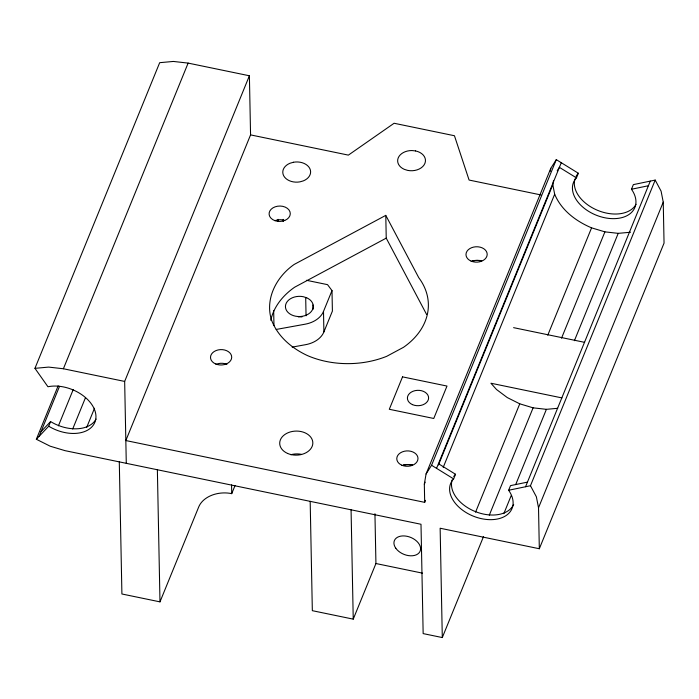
<?xml version="1.0" encoding="UTF-8"?>
<svg xmlns="http://www.w3.org/2000/svg" width="699" height="699" viewBox="0 0 699 699"><rect width="100%" height="100%" fill="white"/><g stroke="black" fill="none" stroke-linecap="round" stroke-linejoin="round"><path stroke-width="1.05" d="M36.348 439.26L48.712 426.198A33.141 21.739 22.2 0 0 95.955 416.324A33.141 21.739 22.2 0 0 47.934 386.748L34.95 368.338L159.687 62.683L173.378 61.442L188.127 63.102L249.394 75.772L250.565 134.89L125.829 440.545L424.686 502.345L424.328 484.171L426.067 473.974L550.786 168.337L556.299 159.643L578.353 173.247L576.457 177.878A33.141 21.739 22.2 0 0 604.635 217.73A33.141 21.739 22.2 0 0 631.468 189.254L633.355 184.623L655.19 180.089L661.088 191.142L663.246 202.142L664.05 243.112L539.322 548.741L440.143 528.234L442.301 637.558L423.157 633.6L420.999 524.267L65.007 450.654L50.206 446.207L36.348 439.26L58.166 385.804M550.27 171.395L550.786 168.337M438.448 464.957L552.813 184.711L553.538 180.473M34.95 368.338L48.642 367.097L63.391 368.757L188.127 63.102M39.135 436.307L59.537 386.311M48.712 426.198L50.599 421.567A33.141 21.739 22.2 0 0 96.086 419.085M58.428 425.822L73.238 389.526M72.696 428.994L85.435 397.775M86.693 427.395L94.514 408.242M126.283 463.323L124.658 381.427L249.394 75.772M119.293 461.882L121.906 593.984L159.984 601.865L198.726 506.924A26.536 19.275 -1.1 0 1 231.727 493.643L235.013 485.604M292.147 347.123L305.62 344.677A25.181 18.288 -1.1 0 0 323.899 331.92L323.497 311.422L331.999 290.592L327.534 284.65L306.45 280.29M323.899 331.92L332.401 311.09L331.999 290.592M310.181 501.349L312.339 610.681L353.24 619.139L375.931 563.525L374.944 513.73M426.067 473.974L431.571 465.272L556.299 159.643M424.328 484.171L425.149 482.153M527.448 482.118L510.523 485.63L508.636 490.261A33.141 21.739 22.2 0 1 481.803 518.737A33.141 21.739 22.2 0 1 453.625 478.885L436.56 468.347L561.288 162.71M424.686 502.345L425.508 500.327M443.192 467.413L554.674 194.226L552.813 184.711M453.625 478.885L455.512 474.254L438.448 463.717M475.547 512.184L519.759 403.821L533.101 407.832L546.4 409.334L557.706 408.303M547.763 335.205L591.572 227.848L604.915 231.858L618.213 233.352L630.55 232.234M489.291 515.189L533.101 407.832M561.515 338.211L604.915 231.858M442.301 637.558L483.472 536.683M503.813 513.678L511.187 495.617M515.687 484.582L546.4 409.334M574.395 340.71L618.213 233.352M508.636 490.261L525.561 486.749L650.288 181.111M539.322 548.741L538.518 507.78L536.369 496.779L530.462 485.726L655.19 180.089M538.518 507.78L663.246 202.142M557.19 170.818L559.392 167.341L576.457 177.878M41.023 431.676L50.599 421.567M385.787 215.371L294.183 264.44C276.603 276.621 264.781 298.613 271.5 320.011C277.73 336.49 291.614 348.137 307.219 355.476A79.529 57.755 -1.1 0 0 386.713 356.315L403.515 347.307A79.529 57.755 -1.1 0 0 418.78 277.721L385.787 215.371L386.232 238.141L426.643 314.515M386.232 238.141L294.628 287.219A79.529 57.755 -1.1 0 0 270.766 320.282M525.561 486.749L530.462 485.726M631.468 189.254L648.392 185.742M276.201 329.447L305.218 324.179A25.181 18.288 -1.1 0 0 323.497 311.422M250.565 134.89L348.382 155.117L394.096 123.26L454.446 135.737L469.09 180.054L540.965 194.942M513.59 327.656L584.626 342.344M561.944 397.914L490.908 383.227L496.508 389.5L507.282 397.574L519.759 403.821M63.391 368.757L124.658 381.427M375.931 563.525L422.546 573.163M591.572 227.848C575.985 221.233 561.332 210.277 554.674 194.226M431.571 465.272L436.56 468.347M351.073 509.807L353.24 619.139M313.03 304.93L313.117 309.246M305.69 297.459L306.057 315.799M283.2 219.364L283.244 221.531M278.097 219.372L278.141 221.539M273.667 310.426L273.964 325.559M231.561 484.905L231.727 493.643M157.371 469.754L159.984 601.865M274.952 220.666A10.607 7.698 -1.1 0 0 288.722 217.686L289.849 215.834A10.607 7.698 -1.1 0 0 285.244 207.122L282.711 206.327A10.607 7.698 -1.1 0 0 269.831 210.993A10.607 7.698 -1.1 0 0 274.952 220.666A10.607 7.698 -1.1 0 1 284.703 220.473M216.323 364.24A10.607 7.698 -1.1 0 1 226.922 364.354M471.816 261.391A10.607 7.698 -1.1 0 1 481.611 261.181M472.638 260.727A23.198 16.846 -1.1 0 1 481.698 260.683M298.324 316.9A13.919 10.109 -1.1 0 1 301.951 316.935M403.402 464.94A23.198 16.846 -1.1 0 1 412.462 464.887M290.801 454.743A16.566 12.032 -1.1 0 1 301.444 454.35M636.081 204.283A33.141 21.739 22.2 0 1 597.619 210.355A33.141 21.739 22.2 0 1 574.98 178.979M576.081 176.366A33.141 21.739 22.2 0 1 578.353 173.247M513.669 504.433A33.141 21.739 22.2 0 1 475.46 511.633A33.141 21.739 22.2 0 1 452.139 479.977M453.73 476.543A33.141 21.739 22.2 0 1 455.512 474.254M402.607 465.534A10.607 7.698 -1.1 0 1 412.401 465.324M402.528 376.866L389.299 409.282L433.764 418.474L446.993 386.058L402.528 376.866M293.466 162.255L290.076 163.225A13.919 10.109 -1.1 0 0 283.698 175.79A13.919 10.109 -1.1 0 0 299.932 181.854L303.322 180.884A13.919 10.109 -1.1 0 0 309.701 168.319A13.919 10.109 -1.1 0 0 293.466 162.255M415.529 150.923L411.938 150.547A13.919 10.109 -1.1 0 0 398.22 157.895A13.919 10.109 -1.1 0 0 404.275 169.333L407.587 170.373A13.919 10.109 -1.1 0 0 424.896 163.409A13.919 10.109 -1.1 0 0 415.529 150.923M306.643 297.765L303.322 296.717A13.919 10.109 -1.1 0 0 285.716 304.537A13.919 10.109 -1.1 0 0 297.765 316.498A13.919 10.109 -1.1 0 0 313.266 306.59L312.89 303.969A13.919 10.109 -1.1 0 0 306.643 297.765M471.047 261.068A10.607 7.698 -1.1 0 0 487.194 254.558A10.607 7.698 -1.1 0 0 471.545 247.726A10.607 7.698 -1.1 0 0 471.047 261.068M215.554 363.908A10.607 7.698 -1.1 0 0 231.701 357.407A10.607 7.698 -1.1 0 0 216.052 350.575A10.607 7.698 -1.1 0 0 215.554 363.908M395.809 548.261A13.919 9.131 22.2 0 0 418.911 553.031A13.919 9.131 22.2 0 0 407.08 536.299A13.919 9.131 22.2 0 0 395.809 548.261M287.595 453.441A16.566 12.032 -1.1 0 0 312.829 443.288A16.566 12.032 -1.1 0 0 288.381 432.602A16.566 12.032 -1.1 0 0 287.595 453.441M401.829 465.202A10.607 7.698 -1.1 0 0 417.985 458.701A10.607 7.698 -1.1 0 0 402.336 451.869A10.607 7.698 -1.1 0 0 401.829 465.202M412.454 404.625A10.607 7.698 -1.1 0 0 428.609 398.124A10.607 7.698 -1.1 0 0 412.96 391.291A10.607 7.698 -1.1 0 0 412.454 404.625"/></g></svg>
